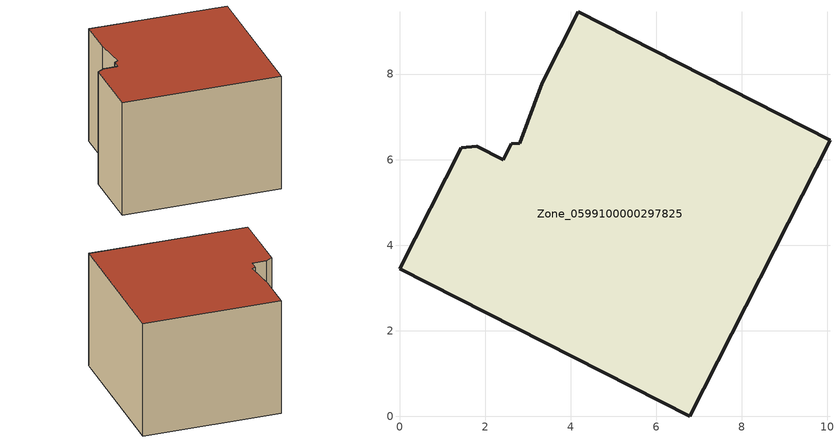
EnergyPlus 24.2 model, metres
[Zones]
Zone_0599100000297825
 floor ground (C_G): 2.81,6.38 3.33,7.79 4.18,9.46 10.06,6.45 6.78,0 0,3.45 1.44,6.28 1.8,6.31 2.42,6 2.61,6.37 z0
 wall outside (C_F): 1.44,6.28 0,3.45 6.78,0 10.06,6.45 4.18,9.46 3.33,7.79 2.81,6.38 2.61,6.37 2.42,6 1.8,6.31 1.44,6.28 z0:5.71
 roof outside (C_R): 3.33,7.79 2.81,6.38 2.61,6.37 2.42,6 1.8,6.31 1.44,6.28 0,3.45 6.78,0 10.06,6.45 4.18,9.46 z5.71
[BUILDING]
Pand.0599100000297825: North Axis=0; Terrain=City; Loads Convergence Tolerance Value=0.04; Temperature Convergence Tolerance Value=0.4; Solar Distribution=FullExterior; Maximum Number of Warmup Days=25; Minimum Number of Warmup Days=1
[Site:Location]
Rotterdam.The.Hague.AP_ZH_NLD Design_Conditions: Latitude=51.96; Longitude=4.45; Time Zone=1; Elevation=-4.5
[SITE:GROUNDTEMPERATURE:BUILDINGSURFACE]
18, 18, 18, 18, 18, 18, 18, 18, 18, 18, 18, 18
[MATERIAL] Thermal Absorptance=0.9; Solar Absorptance=0.7; Visible Absorptance=0.7
Name | Roughness | Thickness | Conductivity | Density | Specific Heat
G.TI.1992-2005 | MediumSmooth | 0.15 | 0.06 | 540 | 1210
F.TI.1992-2005 | Rough | 0.3 | 0.12 | 1920 | 840
R.TI.1992-2005 | MediumRough | 0.2 | 0.08 | 1500 | 1000
[CONSTRUCTION]
C_G: G.TI.1992-2005
C_F: F.TI.1992-2005
C_R: R.TI.1992-2005
[ZONE]
Zone_0599100000297825: Type=1; Multiplier=1; Ceiling Height=Autocalculate; Volume=Autocalculate; Floor Area=autocalculate; Part of Total Floor Area=Yes
[ZONEINFILTRATION:DESIGNFLOWRATE]
Infil_Zone_0599100000297825: Zone or ZoneList or Space or SpaceList=Zone_0599100000297825; Schedule=AlwaysOn; Design Flow Rate Calculation Method=Flow/Area; Flow Rate per Floor Area=0.0015; Constant Term Coefficient=1; Temperature Term Coefficient=0; Velocity Term Coefficient=0; Velocity Squared Term Coefficient=0
[HVACTEMPLATE:ZONE:IDEALLOADSAIRSYSTEM]
Zone_0599100000297825: Maximum Heating Supply Air Temperature=50; Minimum Cooling Supply Air Temperature=13; Maximum Heating Supply Air Humidity Ratio=0.0156; Minimum Cooling Supply Air Humidity Ratio=0.0077; Heating Limit=NoLimit; Cooling Limit=NoLimit; Dehumidification Control Type=ConstantSensibleHeatRatio; Cooling Sensible Heat Ratio=0.7; Dehumidification Setpoint=60; Humidification Control Type=None; Humidification Setpoint=30; Outdoor Air Method=None; Outdoor Air Flow Rate per Person=0.00944; Outdoor Air Flow Rate per Zone Floor Area=0; Outdoor Air Flow Rate per Zone=0; Demand Controlled Ventilation Type=None; Outdoor Air Economizer Type=NoEconomizer; Heat Recovery Type=None; Sensible Heat Recovery Effectiveness=0.7; Latent Heat Recovery Effectiveness=0.65
[ZONECONTROL:THERMOSTAT]
ThermostatControl_Zone_0599100000297825: Zone or ZoneList=Zone_0599100000297825; Control Type Schedule=DualSetpointControlType; Control 1=Thermostat_Zone_0599100000297825; Temperature Difference Between Cutout And Setpoint=0
[THERMOSTATSETPOINT:DUALSETPOINT]
Thermostat_Zone_0599100000297825: Heating Setpoint Temperature Schedule=HeatingSetpoint_Zone_0599100000297825; Cooling Setpoint Temperature Schedule=CoolingSetpoint_Zone_0599100000297825
[SCHEDULE:COMPACT]
HeatingSetpoint_Zone_0599100000297825: Through: 12/31, For: AllDays, Until: 24:00, 21
CoolingSetpoint_Zone_0599100000297825: Through: 12/31, For: AllDays, Until: 24:00, 24
DualSetpointControlType: Through: 12/31, For: AllDays, Until: 24:00, 4
AlwaysOn: Through: 12/31, For: AllDays, Until: 24:00, 1
